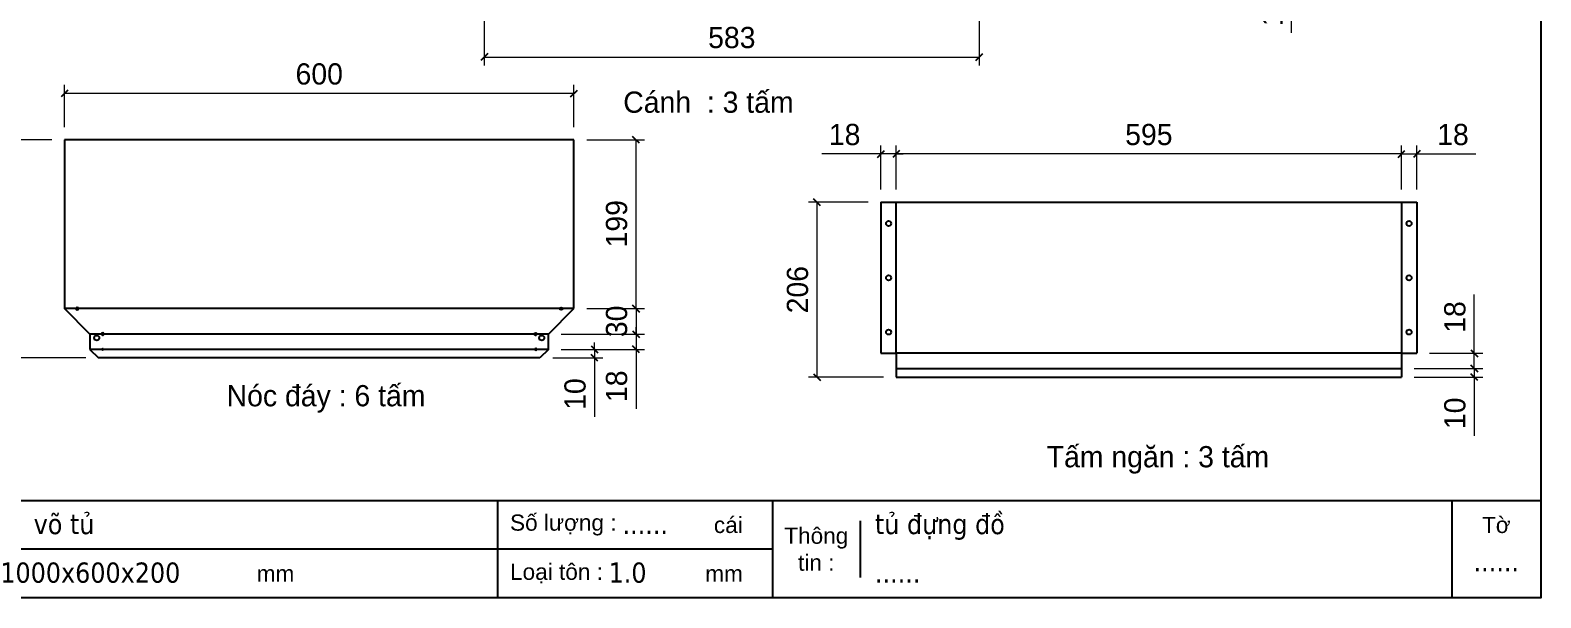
# Model space of a CAD drawing. Header units: millimetres. Extents: x 0 to 2829, y 0 to 2000.
# Drawn here: x 1050 to 2829, y 0 to 669 of the extents above; entities that cross this region are included whole.
import ezdxf
from ezdxf.enums import TextEntityAlignment as Align

# ---------------------------------------------------------------- set-up
doc = ezdxf.new("R2010")
doc.units = ezdxf.units.MM
doc.layers.add('CNC', color=7, linetype='Continuous')
doc.layers.add('DIM', color=253, linetype='Continuous')
doc.styles.add('Arial', font='arial.ttf')
doc.styles.add('Tahoma (Input Text)', font='tahoma.ttf')
doc.dimstyles.new('Dim-25', dxfattribs={"dimtxt": 25, "dimasz": 8, "dimexe": 10, "dimexo": 15, "dimgap": 10, "dimtad": 1, "dimdec": 0, "dimtxsty": 'Standard', "dimblk": 'OBLIQUE', "dimcen": 10, "dimclrd": 5, "dimclre": 5, "dimclrt": 3, "dimazin": 3, "dimtfac": 1, "dimtdec": 0, "dimtmove": 0, "dimatfit": 3, "dimldrblk": 'OBLIQUE', "dimlwd": 9, "dimlwe": 9})

# ---------------------------------------------------------------- blocks, each defined once
blk = doc.blocks.new('khungtenAsean2')
at = {"color": 7}
for p, q in [((2970, -1980), (0, -1980)), ((1680, -1980), (1680, -2100)), ((2020, -1980), (2020, -2100)), ((2860, -1980), (2860, -2100)), ((2128.3, -2005), (2128.3, -2075)), ((2020, -2040), (0, -2040))]:
    blk.add_line(p, q, dxfattribs=at)
blk.add_lwpolyline([(0, 0), (2970, 0), (2970, -2100), (0, -2100)], close=True, dxfattribs=at)
at = {"color": 2, "char_height": 20, "style": 'Arial'}
for s, insert, width, attachment_point in [('  Số lượng :', (1680, -2010), 917.634, 4), ('cái', (1947.6, -2010), 917.634, 4), ('Thông\\Ptin :', (2074.2, -2040), 108.311, 5), ('Tờ', (2915, -2010), 110, 5), ('mm', (1382.3, -2070), 917.634, 4), ('  Loại tôn :', (1680, -2070), 917.634, 4), ('mm', (1936.9, -2070), 917.634, 4)]:
    blk.add_mtext(s, dxfattribs=dict(at, insert=insert, width=width, attachment_point=attachment_point))
at = {"color": 1, "style": 'Tahoma (Input Text)', "flags": 8}
for tag, p in [('#01', (137.1, -2021.3)), ('#03', (506.6, -2019.3)), ('#05', (1106.6, -2021.3)), ('#07', (1834.7, -2021.3)), ('#09', (2146.7, -2021.3)), ('#02', (98.5, -2081.3)), ('#04', (486.1, -2081.3)), ('#06', (1065.3, -2081.3)), ('#08', (1817.4, -2081.3)), ('#10', (2146.7, -2081.3))]:
    blk.add_attdef(tag, p, '', height=25, dxfattribs=at)
blk.add_attdef('#11', text='', height=25, dxfattribs=at).set_placement((2915, -2067.3), align=Align.CENTER)
blk = doc.blocks.new('*D19')
at = {"color": 0, "linetype": 'ByBlock', "lineweight": -2}
for p, q in [((1094.4, 598.4), (1086.4, 590.4)), ((1686.4, 590.4), (1694.4, 598.4))]:
    blk.add_line(p, q, dxfattribs=at)
at = {"layer": 'Defpoints', "color": 0, "transparency": 16777216}
for p in [(1090.4, 594.4), (1090.4, 539.8), (1690.4, 539.8)]:
    blk.add_point(p, dxfattribs=at)
at = {"layer": 'DIM', "color": 5, "lineweight": 9, "transparency": 16777216}
for p, q in [((1090.4, 554.8), (1090.4, 604.4)), ((1690.4, 594.4), (1090.4, 594.4)), ((1690.4, 554.8), (1690.4, 604.4))]:
    blk.add_line(p, q, dxfattribs=at)
at = {"layer": 'DIM', "color": 3, "transparency": 16777216, "insert": (1390.4, 617.2), "char_height": 25, "attachment_point": 5}
blk.add_mtext('600', dxfattribs=at)
blk = doc.blocks.new('_Oblique')
at = {"color": 0, "linetype": 'ByBlock', "lineweight": -2}
blk.add_line((-0.5, -0.5), (0.5, 0.5), dxfattribs=at)
blk = doc.blocks.new('*D20')
at = {"color": 0, "linetype": 'ByBlock', "lineweight": -2}
for p, q in [((1767.5, 535.8), (1759.5, 543.8)), ((1759.5, 344.8), (1767.5, 336.8))]:
    blk.add_line(p, q, dxfattribs=at)
at = {"layer": 'Defpoints', "color": 0, "transparency": 16777216}
for p in [(1690.4, 539.8), (1763.5, 539.8), (1690.4, 340.8)]:
    blk.add_point(p, dxfattribs=at)
at = {"layer": 'DIM', "color": 5, "lineweight": 9, "transparency": 16777216}
for p, q in [((1705.4, 539.8), (1773.5, 539.8)), ((1763.5, 340.8), (1763.5, 539.8)), ((1705.4, 340.8), (1773.5, 340.8))]:
    blk.add_line(p, q, dxfattribs=at)
at = {"layer": 'DIM', "color": 3, "transparency": 16777216, "insert": (1740.7, 440.8), "char_height": 25, "attachment_point": 5, "rotation": 90}
blk.add_mtext('199', dxfattribs=at)
blk = doc.blocks.new('*D21')
at = {"color": 0, "linetype": 'ByBlock', "lineweight": -2}
for p, q in [((1013.8, 535.8), (1005.8, 543.8)), ((1005.8, 286.8), (1013.8, 278.8))]:
    blk.add_line(p, q, dxfattribs=at)
at = {"layer": 'Defpoints', "color": 0, "transparency": 16777216}
for p in [(1009.8, 539.8), (1090.4, 539.8), (1130.4, 282.8)]:
    blk.add_point(p, dxfattribs=at)
at = {"layer": 'DIM', "color": 5, "lineweight": 9, "transparency": 16777216}
for p, q in [((1075.4, 539.8), (999.8, 539.8)), ((1009.8, 282.8), (1009.8, 539.8)), ((1115.4, 282.8), (999.8, 282.8))]:
    blk.add_line(p, q, dxfattribs=at)
at = {"layer": 'DIM', "color": 3, "transparency": 16777216, "insert": (987.1, 411.3), "char_height": 25, "attachment_point": 5, "rotation": 90}
blk.add_mtext('257', dxfattribs=at)
blk = doc.blocks.new('*D22')
at = {"color": 0, "linetype": 'ByBlock', "lineweight": -2}
for p, q in [((1767.5, 336.8), (1759.5, 344.8)), ((1759.5, 314.8), (1767.5, 306.8))]:
    blk.add_line(p, q, dxfattribs=at)
at = {"layer": 'Defpoints', "color": 0, "transparency": 16777216}
for p in [(1690.4, 340.8), (1660.4, 310.8), (1763.5, 310.8)]:
    blk.add_point(p, dxfattribs=at)
at = {"layer": 'DIM', "color": 5, "lineweight": 9, "transparency": 16777216}
for p, q in [((1705.4, 340.8), (1773.5, 340.8)), ((1763.5, 340.8), (1763.5, 310.8)), ((1675.4, 310.8), (1773.5, 310.8))]:
    blk.add_line(p, q, dxfattribs=at)
at = {"layer": 'DIM', "color": 3, "transparency": 16777216, "insert": (1740.7, 325.8), "char_height": 25, "attachment_point": 5, "rotation": 90}
blk.add_mtext('30', dxfattribs=at)
blk = doc.blocks.new('*D23')
at = {"color": 0, "linetype": 'ByBlock', "lineweight": -2}
for p, q in [((1759.5, 314.8), (1767.5, 306.8)), ((1767.5, 288.8), (1759.5, 296.8))]:
    blk.add_line(p, q, dxfattribs=at)
at = {"layer": 'Defpoints', "color": 0, "transparency": 16777216}
for p in [(1660.4, 310.8), (1660.4, 292.8), (1763.5, 292.8)]:
    blk.add_point(p, dxfattribs=at)
at = {"layer": 'DIM', "color": 5, "lineweight": 9, "transparency": 16777216}
for p, q in [((1675.4, 310.8), (1773.5, 310.8)), ((1763.5, 310.8), (1763.5, 318.8)), ((1763.5, 310.8), (1763.5, 292.8)), ((1675.4, 292.8), (1773.5, 292.8)), ((1763.5, 292.8), (1763.5, 222.6))]:
    blk.add_line(p, q, dxfattribs=at)
at = {"layer": 'DIM', "color": 3, "transparency": 16777216, "insert": (1740.7, 249.3), "char_height": 25, "attachment_point": 5, "rotation": 90}
blk.add_mtext('18', dxfattribs=at)
blk = doc.blocks.new('*D24')
at = {"color": 0, "linetype": 'ByBlock', "lineweight": -2}
for p, q in [((1710.6, 296.8), (1718.6, 288.8)), ((1718.6, 278.8), (1710.6, 286.8))]:
    blk.add_line(p, q, dxfattribs=at)
at = {"layer": 'Defpoints', "color": 0, "transparency": 16777216}
for p in [(1660.4, 292.8), (1650.4, 282.8), (1714.6, 282.8)]:
    blk.add_point(p, dxfattribs=at)
at = {"layer": 'DIM', "color": 5, "lineweight": 9, "transparency": 16777216}
for p, q in [((1675.4, 292.8), (1724.6, 292.8)), ((1714.6, 292.8), (1714.6, 300.8)), ((1714.6, 292.8), (1714.6, 282.8)), ((1665.4, 282.8), (1724.6, 282.8)), ((1714.6, 282.8), (1714.6, 213.4))]:
    blk.add_line(p, q, dxfattribs=at)
at = {"layer": 'DIM', "color": 3, "transparency": 16777216, "insert": (1691.8, 240.1), "char_height": 25, "attachment_point": 5, "rotation": 90}
blk.add_mtext('10', dxfattribs=at)
blk = doc.blocks.new('f3daunguoc')
at = {"layer": 'CNC', "color": 2, "lineweight": -3}
blk.add_circle((0, 0), 1.5, dxfattribs=at)
blk = doc.blocks.new('f2dauxuoi')
at = {"layer": 'CNC', "color": 2, "lineweight": -3}
blk.add_circle((0, 0), 1, dxfattribs=at)
blk = doc.blocks.new('*D31')
at = {"color": 0, "linetype": 'ByBlock', "lineweight": -2}
for p, q in [((1588.8, 641.3), (1580.8, 633.3)), ((2163.8, 633.3), (2171.8, 641.3))]:
    blk.add_line(p, q, dxfattribs=at)
at = {"layer": 'Defpoints', "color": 0, "transparency": 16777216}
for p in [(1584.8, 714.5), (2167.8, 714.5), (2167.8, 637.3)]:
    blk.add_point(p, dxfattribs=at)
at = {"layer": 'DIM', "color": 5, "lineweight": 9, "transparency": 16777216}
for p, q in [((1584.8, 699.5), (1584.8, 627.3)), ((2167.8, 699.5), (2167.8, 627.3)), ((1584.8, 637.3), (2167.8, 637.3))]:
    blk.add_line(p, q, dxfattribs=at)
at = {"layer": 'DIM', "color": 3, "transparency": 16777216, "insert": (1876.3, 660.1), "char_height": 25, "attachment_point": 5}
blk.add_mtext('583', dxfattribs=at)
blk = doc.blocks.new('*D40')
at = {"color": 0, "linetype": 'ByBlock', "lineweight": -2}
for p, q in [((2531.1, 750.9), (2539.1, 742.9)), ((2539.1, 730.9), (2531.1, 738.9))]:
    blk.add_line(p, q, dxfattribs=at)
at = {"layer": 'Defpoints', "color": 0, "transparency": 16777216}
for p in [(2462.7, 746.9), (2462.7, 734.9), (2535.1, 734.9)]:
    blk.add_point(p, dxfattribs=at)
at = {"layer": 'DIM', "color": 5, "lineweight": 9, "transparency": 16777216}
for p, q in [((2535.1, 746.9), (2535.1, 754.9)), ((2477.7, 746.9), (2545.1, 746.9)), ((2477.7, 734.9), (2545.1, 734.9)), ((2535.1, 746.9), (2535.1, 734.9)), ((2535.1, 734.9), (2535.1, 665.7))]:
    blk.add_line(p, q, dxfattribs=at)
at = {"layer": 'DIM', "color": 3, "transparency": 16777216, "insert": (2512.5, 692.3), "char_height": 25, "attachment_point": 5, "rotation": 90}
blk.add_mtext('12', dxfattribs=at)
blk = doc.blocks.new('*D41')
at = {"color": 0, "linetype": 'ByBlock', "lineweight": -2}
for p, q in [((2661, 519), (2669, 527)), ((2687, 527), (2679, 519))]:
    blk.add_line(p, q, dxfattribs=at)
at = {"layer": 'Defpoints', "color": 0, "transparency": 16777216}
for p in [(2683, 523), (2665, 466.1), (2683, 466.1)]:
    blk.add_point(p, dxfattribs=at)
at = {"layer": 'DIM', "color": 5, "lineweight": 9, "transparency": 16777216}
for p, q in [((2665, 523), (2657, 523)), ((2665, 481.1), (2665, 533)), ((2665, 523), (2683, 523)), ((2683, 481.1), (2683, 533)), ((2683, 523), (2752.5, 523))]:
    blk.add_line(p, q, dxfattribs=at)
at = {"layer": 'DIM', "color": 3, "transparency": 16777216, "insert": (2725.7, 545.8), "char_height": 25, "attachment_point": 5}
blk.add_mtext('18', dxfattribs=at)
blk = doc.blocks.new('*D42')
at = {"color": 0, "linetype": 'ByBlock', "lineweight": -2}
for p, q in [((2074, 527), (2066, 519)), ((2661, 519), (2669, 527))]:
    blk.add_line(p, q, dxfattribs=at)
at = {"layer": 'Defpoints', "color": 0, "transparency": 16777216}
for p in [(2070, 523), (2070, 466.1), (2665, 466.1)]:
    blk.add_point(p, dxfattribs=at)
at = {"layer": 'DIM', "color": 5, "lineweight": 9, "transparency": 16777216}
for p, q in [((2070, 481.1), (2070, 533)), ((2665, 523), (2070, 523)), ((2665, 481.1), (2665, 533))]:
    blk.add_line(p, q, dxfattribs=at)
at = {"layer": 'DIM', "color": 3, "transparency": 16777216, "insert": (2367.5, 545.8), "char_height": 25, "attachment_point": 5}
blk.add_mtext('595', dxfattribs=at)
blk = doc.blocks.new('*D43')
at = {"color": 0, "linetype": 'ByBlock', "lineweight": -2}
for p, q in [((2048, 519), (2056, 527)), ((2074, 527), (2066, 519))]:
    blk.add_line(p, q, dxfattribs=at)
at = {"layer": 'Defpoints', "color": 0, "transparency": 16777216}
for p in [(2052, 523), (2052, 466.1), (2070, 466.1)]:
    blk.add_point(p, dxfattribs=at)
at = {"layer": 'DIM', "color": 5, "lineweight": 9, "transparency": 16777216}
for p, q in [((2052, 523), (1982.5, 523)), ((2052, 481.1), (2052, 533)), ((2070, 523), (2052, 523)), ((2070, 481.1), (2070, 533)), ((2070, 523), (2078, 523))]:
    blk.add_line(p, q, dxfattribs=at)
at = {"layer": 'DIM', "color": 3, "transparency": 16777216, "insert": (2009.2, 545.8), "char_height": 25, "attachment_point": 5}
blk.add_mtext('18', dxfattribs=at)
blk = doc.blocks.new('*D44')
at = {"color": 0, "linetype": 'ByBlock', "lineweight": -2}
for p, q in [((1980.6, 462.1), (1972.6, 470.1)), ((1972.6, 264.1), (1980.6, 256.1))]:
    blk.add_line(p, q, dxfattribs=at)
at = {"layer": 'Defpoints', "color": 0, "transparency": 16777216}
for p in [(2052, 466.1), (1976.6, 260.1), (2070, 260.1)]:
    blk.add_point(p, dxfattribs=at)
at = {"layer": 'DIM', "color": 5, "lineweight": 9, "transparency": 16777216}
for p, q in [((2037, 466.1), (1966.6, 466.1)), ((1976.6, 466.1), (1976.6, 260.1)), ((2055, 260.1), (1966.6, 260.1))]:
    blk.add_line(p, q, dxfattribs=at)
at = {"layer": 'DIM', "color": 3, "transparency": 16777216, "insert": (1953.8, 363.1), "char_height": 25, "attachment_point": 5, "rotation": 90}
blk.add_mtext('206', dxfattribs=at)
blk = doc.blocks.new('*D45')
at = {"color": 0, "linetype": 'ByBlock', "lineweight": -2}
for p, q in [((2746.8, 274.1), (2754.8, 266.1)), ((2754.8, 256.1), (2746.8, 264.1))]:
    blk.add_line(p, q, dxfattribs=at)
at = {"layer": 'Defpoints', "color": 0, "transparency": 16777216}
for p in [(2665, 270.1), (2665, 260.1), (2750.8, 260.1)]:
    blk.add_point(p, dxfattribs=at)
at = {"layer": 'DIM', "color": 5, "lineweight": 9, "transparency": 16777216}
for p, q in [((2680, 270.1), (2760.8, 270.1)), ((2750.8, 270.1), (2750.8, 278.1)), ((2750.8, 270.1), (2750.8, 260.1)), ((2680, 260.1), (2760.8, 260.1)), ((2750.8, 260.1), (2750.8, 190.7))]:
    blk.add_line(p, q, dxfattribs=at)
at = {"layer": 'DIM', "color": 3, "transparency": 16777216, "insert": (2728, 217.4), "char_height": 25, "attachment_point": 5, "rotation": 90}
blk.add_mtext('10', dxfattribs=at)
blk = doc.blocks.new('*D46')
at = {"color": 0, "linetype": 'ByBlock', "lineweight": -2}
for p, q in [((2746.8, 292.1), (2754.8, 284.1)), ((2754.8, 266.1), (2746.8, 274.1))]:
    blk.add_line(p, q, dxfattribs=at)
at = {"layer": 'Defpoints', "color": 0, "transparency": 16777216}
for p in [(2683, 288.1), (2750.8, 288.1), (2665, 270.1)]:
    blk.add_point(p, dxfattribs=at)
at = {"layer": 'DIM', "color": 5, "lineweight": 9, "transparency": 16777216}
for p, q in [((2750.8, 288.1), (2750.8, 357.6)), ((2698, 288.1), (2760.8, 288.1)), ((2750.8, 270.1), (2750.8, 288.1)), ((2680, 270.1), (2760.8, 270.1)), ((2750.8, 270.1), (2750.8, 262.1))]:
    blk.add_line(p, q, dxfattribs=at)
at = {"layer": 'DIM', "color": 3, "transparency": 16777216, "insert": (2728, 330.9), "char_height": 25, "attachment_point": 5, "rotation": 90}
blk.add_mtext('18', dxfattribs=at)

msp = doc.modelspace()

# ---------------------------------------------------------------- linework, layer by layer
at = {"color": 7}
for p, q in [((1690.4, 539.8), (1090.4, 539.8)), ((1090.4, 539.8), (1090.4, 539.8)), ((1690.4, 539.8), (1690.4, 539.8)), ((2052, 466.1), (2052, 288.1)), ((2052, 466.1), (2070, 466.1)), ((2665, 466.1), (2665, 288.1)), ((2665, 466.1), (2683, 466.1)), ((2683, 466.1), (2683, 288.1)), ((1690.4, 340.8), (1090.4, 340.8)), ((1120.4, 310.8), (1090.4, 340.8)), ((1660.4, 310.8), (1690.4, 340.8)), ((1660.4, 310.8), (1120.4, 310.8)), ((1660.4, 292.8), (1120.4, 292.8)), ((1120.4, 292.8), (1130.4, 282.8)), ((1660.4, 292.8), (1650.4, 282.8)), ((2052, 288.1), (2070, 288.1)), ((2070, 288.1), (2070, 260.1)), ((2665, 288.1), (2665, 260.1)), ((2665, 288.1), (2683, 288.1)), ((1650.4, 282.8), (1130.4, 282.8)), ((2070, 270.1), (2665, 270.1)), ((2070, 260.1), (2665, 260.1))]:
    msp.add_line(p, q, dxfattribs=at)
for points in [[(1090.4, 539.8), (1090.4, 340.8)], [(1690.4, 340.8), (1690.4, 539.8)], [(1120.4, 310.8), (1120.4, 292.8)], [(1660.4, 292.8), (1660.4, 310.8)]]:
    msp.add_lwpolyline(points, dxfattribs=at)
msp.add_lwpolyline([(2665, 466.1), (2665, 466.1), (2665, 466.1), (2665, 466.1), (2665, 466.1), (2665, 288.1), (2070, 288.1), (2070, 466.1), (2070, 466.1), (2070, 466.1), (2070, 466.1), (2070, 466.1)], close=True, dxfattribs=at)
for centre in [(2061, 441.1), (2674, 441.1), (2061, 377.1), (2674, 377.1), (2061, 313.1), (2674, 313.1)]:
    msp.add_circle(centre, 3, dxfattribs=at)
at = {"color": 2}
for centre in [(1128.4, 306.3), (1652.4, 306.3)]:
    msp.add_circle(centre, 3, dxfattribs=at)

# ---------------------------------------------------------------- block references
at = {"color": 7}
ref = msp.add_blockref('khungtenAsean2', (0, 2000.4), dxfattribs=dict(at, xscale=0.9525600000051782, yscale=0.9525600000051782, zscale=0.9525600000051782))
ref.add_attrib('#11', '......', dxfattribs={"color": 1, "height": 23.81, "style": 'Tahoma (Input Text)'}).set_placement((2776.7, 31.1), align=Align.CENTER)
ref.add_attrib('#09', 'tủ đựng đồ', (2044.9, 75), dxfattribs={"color": 1, "height": 23.81, "style": 'Tahoma (Input Text)'})
ref.add_attrib('#10', '......', (2044.9, 17.8), dxfattribs={"color": 1, "height": 23.81, "style": 'Tahoma (Input Text)'})
ref.add_attrib('#08', '1.0', (1731.2, 17.8), dxfattribs={"color": 1, "height": 23.81, "style": 'Tahoma (Input Text)'})
ref.add_attrib('#07', '......', (1747.6, 75), dxfattribs={"color": 1, "height": 23.81, "style": 'Tahoma (Input Text)'})
ref.add_attrib('#06', '1000x600x200', (1014.8, 17.8), dxfattribs={"color": 1, "height": 23.814, "style": 'Tahoma (Input Text)'})
ref.add_attrib('#05', 'võ tủ', (1054.1, 75), dxfattribs={"color": 1, "height": 23.81, "style": 'Tahoma (Input Text)'})
at = {"lineweight": -3, "xscale": -1, "rotation": 270}
for name, p in [('f3daunguoc', (1105.4, 340.8)), ('f3daunguoc', (1135.4, 310.8)), ('f2dauxuoi', (1645.4, 292.8))]:
    msp.add_blockref(name, p, dxfattribs=at)
at = {"lineweight": -3, "rotation": 90}
for name, p in [('f3daunguoc', (1675.4, 340.8)), ('f3daunguoc', (1645.4, 310.8)), ('f2dauxuoi', (1135.4, 292.8))]:
    msp.add_blockref(name, p, dxfattribs=at)

# ---------------------------------------------------------------- texts
at = {"color": 2, "char_height": 25, "width": 775, "attachment_point": 5}
for s, insert in [('Cánh  : 3 tấm', (1848.8, 583.9)), ('Nóc đáy : 6 tấm ', (1398.4, 234.4)), ('Tấm ngăn : 3 tấm', (2378.2, 162.5))]:
    msp.add_mtext(s, dxfattribs=dict(at, insert=insert))

# ---------------------------------------------------------------- dimensions: what is measured, and where the dimension line sits
at = {"layer": 'DIM', "color": 7}
for base, p1, p2, picture, middle in [((2535.1, 734.9), (2462.7, 746.9), (2462.7, 734.9), '*D40', (2512.5, 692.3)), ((1009.8, 539.8), (1130.4, 282.8), (1090.4, 539.8), '*D21', (987.1, 411.3)), ((1976.6, 260.1), (2052, 466.1), (2070, 260.1), '*D44', (1953.8, 363.1)), ((2750.8, 288.1), (2665, 270.1), (2683, 288.1), '*D46', (2728, 330.9)), ((2750.8, 260.1), (2665, 270.1), (2665, 260.1), '*D45', (2728, 217.4))]:
    dim = msp.add_linear_dim(base=base, p1=p1, p2=p2, angle=90, dimstyle='Dim-25', dxfattribs=at)
    dim.commit()
    dim.dimension.update_dxf_attribs({"geometry": picture, "text_midpoint": middle})
at = {"layer": 'DIM', "color": 0}
dim = msp.add_linear_dim(base=(2167.8, 637.3), p1=(1584.8, 714.5), p2=(2167.8, 714.5), dimstyle='Dim-25', dxfattribs=at)
dim.commit()
dim.dimension.update_dxf_attribs({"geometry": '*D31', "text_midpoint": (1876.3, 637.3), "dimtype": 160})
at = {"layer": 'DIM', "color": 7}
for base, p1, p2, picture, middle in [((1090.4, 594.4), (1690.4, 539.8), (1090.4, 539.8), '*D19', (1390.4, 617.2)), ((2052, 523), (2070, 466.1), (2052, 466.1), '*D43', (2009.2, 545.8)), ((2070, 523), (2665, 466.1), (2070, 466.1), '*D42', (2367.5, 545.8)), ((2683, 523), (2665, 466.1), (2683, 466.1), '*D41', (2725.7, 545.8))]:
    dim = msp.add_linear_dim(base=base, p1=p1, p2=p2, dimstyle='Dim-25', dxfattribs=at)
    dim.commit()
    dim.dimension.update_dxf_attribs({"geometry": picture, "text_midpoint": middle})
for base, p1, p2, picture, middle in [((1763.5, 539.8), (1690.4, 340.8), (1690.4, 539.8), '*D20', (1763.5, 440.8)), ((1763.5, 310.8), (1690.4, 340.8), (1660.4, 310.8), '*D22', (1763.5, 325.8)), ((1763.5, 292.8), (1660.4, 310.8), (1660.4, 292.8), '*D23', (1763.5, 249.3)), ((1714.6, 282.8), (1660.4, 292.8), (1650.4, 282.8), '*D24', (1714.6, 240.1))]:
    dim = msp.add_linear_dim(base=base, p1=p1, p2=p2, angle=90, dimstyle='Dim-25', dxfattribs=at)
    dim.commit()
    dim.dimension.update_dxf_attribs({"geometry": picture, "text_midpoint": middle, "dimtype": 160})

doc.saveas('drawing.dxf')
